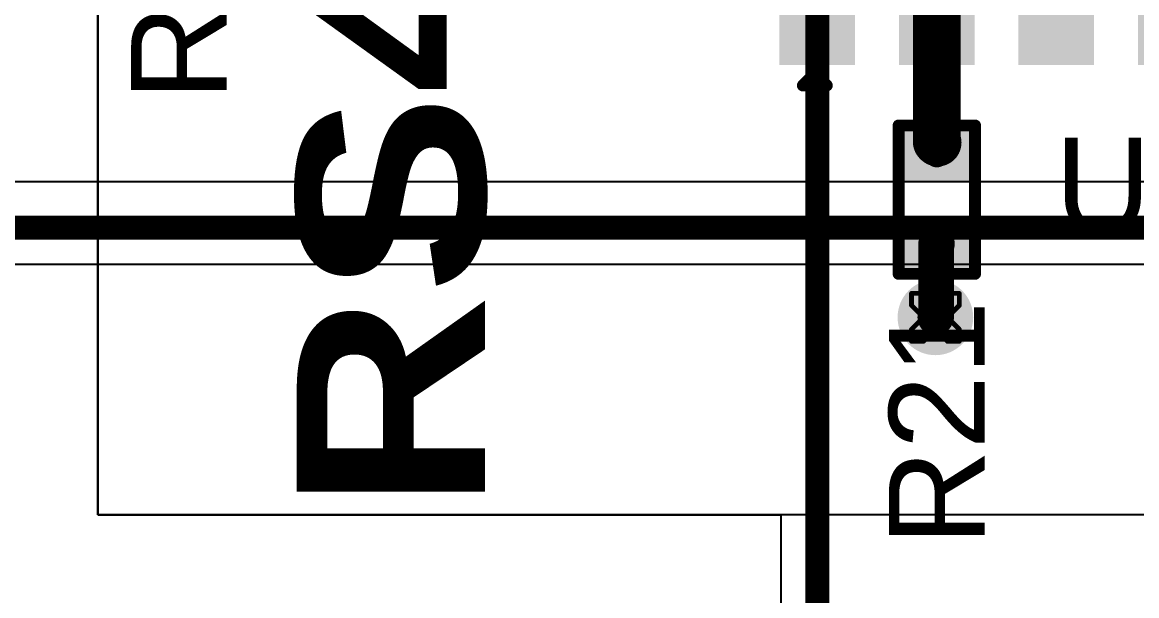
# Model space of a CAD drawing. Header units: inches. Extents: x 0 to 212, y 0 to 208.
# Drawn here: x 1.8989 to 2.3652, y 2.7117 to 2.9513 of the extents above; entities that cross this region are included whole.
import ezdxf

# ---------------------------------------------------------------- set-up
doc = ezdxf.new("R2010")
doc.units = ezdxf.units.IN
doc.header["$MEASUREMENT"] = 0
for name, color, linetype in [('Bottom Layer', 5, 'Continuous'), ('Bottom Solder', 6, 'Continuous'), ('Drill Drawing', 1, 'Continuous'), ('Top Layer', 1, 'Continuous'), ('Top Overlay', 2, 'Continuous'), ('Top Paste', 8, 'Continuous'), ('Top Solder', 216, 'Continuous'), ('Via Holes', 16, 'Continuous')]:
    doc.layers.add(name, color=color, linetype=linetype)
doc.styles.add('Arial', font='', dxfattribs={"height": 0.2})
doc.styles.add('Arial Black_Bold', font='', dxfattribs={"height": 0.2})
doc.styles.get('Arial').set_extended_font_data('Arial')
doc.styles.get('Arial Black_Bold').set_extended_font_data('Arial Black', bold=True)

# ---------------------------------------------------------------- blocks, each defined once
blk = doc.blocks.new('SOIC_8_0_154___3_90___W______12')
at = {"layer": 'Top Layer'}
for points in [[(-0.13681, 0.06319), (-0.13681, 0.08681), (-0.07579, 0.08681), (-0.07579, 0.06319)], [(0.07579, 0.06319), (0.07579, 0.08681), (0.13681, 0.08681), (0.13681, 0.06319)], [(-0.13681, 0.01319), (-0.13681, 0.03681), (-0.07579, 0.03681), (-0.07579, 0.01319)], [(0.07579, 0.01319), (0.07579, 0.03681), (0.13681, 0.03681), (0.13681, 0.01319)], [(-0.13681, -0.03681), (-0.13681, -0.01319), (-0.07579, -0.01319), (-0.07579, -0.03681)], [(0.07579, -0.03681), (0.07579, -0.01319), (0.13681, -0.01319), (0.13681, -0.03681)], [(-0.13681, -0.08681), (-0.13681, -0.06319), (-0.07579, -0.06319), (-0.07579, -0.08681)], [(0.07579, -0.08681), (0.07579, -0.06319), (0.13681, -0.06319), (0.13681, -0.08681)]]:
    blk.add_hatch(color=1, dxfattribs=at).paths.add_polyline_path(points)
at = {"layer": 'Top Overlay'}
blk.add_hatch(color=2, dxfattribs=at).paths.add_polyline_path([(-0.07235, 0.06398), (-0.05835, 0.06398), (-0.05835, 0.08698), (-0.07235, 0.08698)])
at = {"layer": 'Top Paste'}
for points in [[(-0.13681, 0.06319), (-0.13681, 0.08681), (-0.07579, 0.08681), (-0.07579, 0.06319)], [(0.07579, 0.06319), (0.07579, 0.08681), (0.13681, 0.08681), (0.13681, 0.06319)], [(-0.13681, 0.01319), (-0.13681, 0.03681), (-0.07579, 0.03681), (-0.07579, 0.01319)], [(0.07579, 0.01319), (0.07579, 0.03681), (0.13681, 0.03681), (0.13681, 0.01319)], [(-0.13681, -0.03681), (-0.13681, -0.01319), (-0.07579, -0.01319), (-0.07579, -0.03681)], [(0.07579, -0.03681), (0.07579, -0.01319), (0.13681, -0.01319), (0.13681, -0.03681)], [(-0.13681, -0.08681), (-0.13681, -0.06319), (-0.07579, -0.06319), (-0.07579, -0.08681)], [(0.07579, -0.08681), (0.07579, -0.06319), (0.13681, -0.06319), (0.13681, -0.08681)]]:
    blk.add_hatch(color=8, dxfattribs=at).paths.add_polyline_path(points)
at = {"layer": 'Top Solder'}
for points in [[(-0.14081, 0.05919), (-0.14081, 0.09081), (-0.07179, 0.09081), (-0.07179, 0.05919)], [(0.07179, 0.05919), (0.07179, 0.09081), (0.14081, 0.09081), (0.14081, 0.05919)], [(-0.14081, 0.00919), (-0.14081, 0.04081), (-0.07179, 0.04081), (-0.07179, 0.00919)], [(0.07179, 0.00919), (0.07179, 0.04081), (0.14081, 0.04081), (0.14081, 0.00919)], [(-0.14081, -0.04081), (-0.14081, -0.00919), (-0.07179, -0.00919), (-0.07179, -0.04081)], [(0.07179, -0.04081), (0.07179, -0.00919), (0.14081, -0.00919), (0.14081, -0.04081)], [(-0.14081, -0.09081), (-0.14081, -0.05919), (-0.07179, -0.05919), (-0.07179, -0.09081)], [(0.07179, -0.09081), (0.07179, -0.05919), (0.14081, -0.05919), (0.14081, -0.09081)]]:
    blk.add_hatch(color=216, dxfattribs=at).paths.add_polyline_path(points)
at = {"layer": 'Top Overlay'}
for points in [[(-0.072, 0.099, 0.005, 0.005, 0), (0.071, 0.099, 0.005, 0.005, 0)], [(-0.14937, 0.081, 0.005, 0.005, 0), (-0.14937, 0.071, 0.005, 0.005, 0)], [(-0.14937, 0.081, 0.005, 0.005, 0), (-0.14437, 0.076, 0.005, 0.005, 0)], [(-0.14437, 0.076, 0.005, 0.005, 0), (-0.14937, 0.071, 0.005, 0.005, 0)], [(-0.072, -0.099, 0.005, 0.005, 0), (0.071, -0.099, 0.005, 0.005, 0)]]:
    blk.add_lwpolyline(points, format="xyseb", dxfattribs=at)
for points in [[(-0.07325, 0.099, 0.0025, 0.0025, 1), (-0.07075, 0.099, 0.0025, 0.0025, 1)], [(0.06975, 0.099, 0.0025, 0.0025, 1), (0.07225, 0.099, 0.0025, 0.0025, 1)], [(-0.15062, 0.081, 0.0025, 0.0025, 1), (-0.14812, 0.081, 0.0025, 0.0025, 1)], [(-0.15062, 0.081, 0.0025, 0.0025, 1), (-0.14812, 0.081, 0.0025, 0.0025, 1)], [(-0.14562, 0.076, 0.0025, 0.0025, 1), (-0.14312, 0.076, 0.0025, 0.0025, 1)], [(-0.14562, 0.076, 0.0025, 0.0025, 1), (-0.14312, 0.076, 0.0025, 0.0025, 1)], [(-0.15062, 0.071, 0.0025, 0.0025, 1), (-0.14812, 0.071, 0.0025, 0.0025, 1)], [(-0.15062, 0.071, 0.0025, 0.0025, 1), (-0.14812, 0.071, 0.0025, 0.0025, 1)], [(-0.07325, -0.099, 0.0025, 0.0025, 1), (-0.07075, -0.099, 0.0025, 0.0025, 1)], [(0.06975, -0.099, 0.0025, 0.0025, 1), (0.07225, -0.099, 0.0025, 0.0025, 1)]]:
    blk.add_lwpolyline(points, format="xyseb", close=True, dxfattribs=at)
blk = doc.blocks.new('R___0402_60')
at = {"layer": 'Top Layer'}
for points in [[(-0.0275, -0.0125), (-0.0275, 0.0125), (-0.0095, 0.0125), (-0.0095, -0.0125)], [(0.0095, -0.0125), (0.0095, 0.0125), (0.0275, 0.0125), (0.0275, -0.0125)]]:
    blk.add_hatch(color=1, dxfattribs=at).paths.add_polyline_path(points)
at = {"layer": 'Top Paste'}
for points in [[(-0.0275, -0.0125), (-0.0275, 0.0125), (-0.0095, 0.0125), (-0.0095, -0.0125)], [(0.0095, -0.0125), (0.0095, 0.0125), (0.0275, 0.0125), (0.0275, -0.0125)]]:
    blk.add_hatch(color=8, dxfattribs=at).paths.add_polyline_path(points)
at = {"layer": 'Top Solder'}
for points in [[(-0.02967, -0.01467), (-0.02967, 0.01467), (-0.00733, 0.01467), (-0.00733, -0.01467)], [(0.00733, -0.01467), (0.00733, 0.01467), (0.02967, 0.01467), (0.02967, -0.01467)]]:
    blk.add_hatch(color=216, dxfattribs=at).paths.add_polyline_path(points)
at = {"layer": 'Top Overlay'}
for points in [[(-0.031, -0.016, 0.005, 0.005, 0), (-0.031, 0.016, 0.005, 0.005, 0)], [(0.031, 0.016, 0.005, 0.005, 0), (-0.031, 0.016, 0.005, 0.005, 0)], [(0.031, -0.016, 0.005, 0.005, 0), (0.031, 0.016, 0.005, 0.005, 0)], [(0.031, -0.016, 0.005, 0.005, 0), (-0.031, -0.016, 0.005, 0.005, 0)], [(0.032, -0.017, 0.000127, 0.000127, 0), (-0.032, -0.017, 0.000127, 0.000127, 0)]]:
    blk.add_lwpolyline(points, format="xyseb", dxfattribs=at)
for points in [[(-0.03225, 0.016, 0.0025, 0.0025, 1), (-0.02975, 0.016, 0.0025, 0.0025, 1)], [(-0.03225, 0.016, 0.0025, 0.0025, 1), (-0.02975, 0.016, 0.0025, 0.0025, 1)], [(0.02975, 0.016, 0.0025, 0.0025, 1), (0.03225, 0.016, 0.0025, 0.0025, 1)], [(0.02975, 0.016, 0.0025, 0.0025, 1), (0.03225, 0.016, 0.0025, 0.0025, 1)], [(-0.03225, -0.016, 0.0025, 0.0025, 1), (-0.02975, -0.016, 0.0025, 0.0025, 1)], [(-0.03225, -0.016, 0.0025, 0.0025, 1), (-0.02975, -0.016, 0.0025, 0.0025, 1)], [(0.02975, -0.016, 0.0025, 0.0025, 1), (0.03225, -0.016, 0.0025, 0.0025, 1)], [(0.02975, -0.016, 0.0025, 0.0025, 1), (0.03225, -0.016, 0.0025, 0.0025, 1)], [(-0.03203, -0.017, 0.0000635, 0.0000635, 1), (-0.03197, -0.017, 0.0000635, 0.0000635, 1)], [(0.03197, -0.017, 0.0000635, 0.0000635, 1), (0.03203, -0.017, 0.0000635, 0.0000635, 1)]]:
    blk.add_lwpolyline(points, format="xyseb", close=True, dxfattribs=at)

msp = doc.modelspace()

# ---------------------------------------------------------------- hatches: boundary and pattern name
at = {"layer": 'Bottom Layer'}
h = msp.add_hatch(color=5, dxfattribs=at)
edge = h.paths.add_edge_path()
edge.add_arc((2.28093, 2.828), 0.01181, 0, 360)
at = {"layer": 'Bottom Solder'}
h = msp.add_hatch(color=6, dxfattribs=at)
edge = h.paths.add_edge_path()
edge.add_arc((2.28093, 2.828), 0.01581, 0, 360)
at = {"layer": 'Top Layer'}
h = msp.add_hatch(color=1, dxfattribs=at)
edge = h.paths.add_edge_path()
edge.add_arc((2.28093, 2.828), 0.01181, 0, 360)
at = {"layer": 'Top Solder'}
h = msp.add_hatch(color=216, dxfattribs=at)
edge = h.paths.add_edge_path()
edge.add_arc((2.28093, 2.828), 0.01581, 0, 360)
at = {"layer": 'Via Holes'}
h = msp.add_hatch(color=7, dxfattribs=at)
edge = h.paths.add_edge_path()
edge.add_arc((2.28093, 2.828), 0.00591, 0, 360)

# ---------------------------------------------------------------- linework, layer by layer
at = {"layer": 'Bottom Layer'}
for p, q in [((2.97675, 2.8846), (1.46259, 2.8846)), ((1.62807, 2.85022), (2.98594, 2.85022))]:
    msp.add_line(p, q, dxfattribs=at)
msp.add_lwpolyline([(1.62173, 2.86551, 0.01, 0.01, 0), (2.98594, 2.86551, 0.01, 0.01, 0)], format="xyseb", dxfattribs=at)
at = {"layer": 'Drill Drawing'}
for points in [[(2.27093, 2.833, 0.002, 0.002, 0), (2.27093, 2.838, 0.002, 0.002, 0)], [(2.27093, 2.838, 0.002, 0.002, 0), (2.27593, 2.838, 0.002, 0.002, 0)], [(2.27593, 2.838, 0.002, 0.002, 0), (2.28093, 2.833, 0.002, 0.002, 0)], [(2.28093, 2.833, 0.002, 0.002, 0), (2.28593, 2.838, 0.002, 0.002, 0)], [(2.28593, 2.838, 0.002, 0.002, 0), (2.29093, 2.838, 0.002, 0.002, 0)], [(2.29093, 2.833, 0.002, 0.002, 0), (2.29093, 2.838, 0.002, 0.002, 0)], [(2.27093, 2.833, 0.002, 0.002, 0), (2.27593, 2.828, 0.002, 0.002, 0)], [(2.28593, 2.828, 0.002, 0.002, 0), (2.29093, 2.833, 0.002, 0.002, 0)], [(2.27093, 2.823, 0.002, 0.002, 0), (2.27593, 2.828, 0.002, 0.002, 0)], [(2.28593, 2.828, 0.002, 0.002, 0), (2.29093, 2.823, 0.002, 0.002, 0)], [(2.27093, 2.818, 0.002, 0.002, 0), (2.27093, 2.823, 0.002, 0.002, 0)], [(2.27593, 2.818, 0.002, 0.002, 0), (2.28093, 2.823, 0.002, 0.002, 0)], [(2.28093, 2.823, 0.002, 0.002, 0), (2.28593, 2.818, 0.002, 0.002, 0)], [(2.29093, 2.818, 0.002, 0.002, 0), (2.29093, 2.823, 0.002, 0.002, 0)], [(2.27093, 2.818, 0.002, 0.002, 0), (2.27593, 2.818, 0.002, 0.002, 0)], [(2.28593, 2.818, 0.002, 0.002, 0), (2.29093, 2.818, 0.002, 0.002, 0)]]:
    msp.add_lwpolyline(points, format="xyseb", dxfattribs=at)
for points in [[(2.27043, 2.838, 0.001, 0.001, 1), (2.27143, 2.838, 0.001, 0.001, 1)], [(2.27043, 2.838, 0.001, 0.001, 1), (2.27143, 2.838, 0.001, 0.001, 1)], [(2.27543, 2.838, 0.001, 0.001, 1), (2.27643, 2.838, 0.001, 0.001, 1)], [(2.27543, 2.838, 0.001, 0.001, 1), (2.27643, 2.838, 0.001, 0.001, 1)], [(2.28543, 2.838, 0.001, 0.001, 1), (2.28643, 2.838, 0.001, 0.001, 1)], [(2.28543, 2.838, 0.001, 0.001, 1), (2.28643, 2.838, 0.001, 0.001, 1)], [(2.29043, 2.838, 0.001, 0.001, 1), (2.29143, 2.838, 0.001, 0.001, 1)], [(2.29043, 2.838, 0.001, 0.001, 1), (2.29143, 2.838, 0.001, 0.001, 1)], [(2.27043, 2.833, 0.001, 0.001, 1), (2.27143, 2.833, 0.001, 0.001, 1)], [(2.27043, 2.833, 0.001, 0.001, 1), (2.27143, 2.833, 0.001, 0.001, 1)], [(2.28043, 2.833, 0.001, 0.001, 1), (2.28143, 2.833, 0.001, 0.001, 1)], [(2.28043, 2.833, 0.001, 0.001, 1), (2.28143, 2.833, 0.001, 0.001, 1)], [(2.29043, 2.833, 0.001, 0.001, 1), (2.29143, 2.833, 0.001, 0.001, 1)], [(2.29043, 2.833, 0.001, 0.001, 1), (2.29143, 2.833, 0.001, 0.001, 1)], [(2.27543, 2.828, 0.001, 0.001, 1), (2.27643, 2.828, 0.001, 0.001, 1)], [(2.27543, 2.828, 0.001, 0.001, 1), (2.27643, 2.828, 0.001, 0.001, 1)], [(2.28543, 2.828, 0.001, 0.001, 1), (2.28643, 2.828, 0.001, 0.001, 1)], [(2.28543, 2.828, 0.001, 0.001, 1), (2.28643, 2.828, 0.001, 0.001, 1)], [(2.27043, 2.823, 0.001, 0.001, 1), (2.27143, 2.823, 0.001, 0.001, 1)], [(2.27043, 2.823, 0.001, 0.001, 1), (2.27143, 2.823, 0.001, 0.001, 1)], [(2.28043, 2.823, 0.001, 0.001, 1), (2.28143, 2.823, 0.001, 0.001, 1)], [(2.28043, 2.823, 0.001, 0.001, 1), (2.28143, 2.823, 0.001, 0.001, 1)], [(2.29043, 2.823, 0.001, 0.001, 1), (2.29143, 2.823, 0.001, 0.001, 1)], [(2.29043, 2.823, 0.001, 0.001, 1), (2.29143, 2.823, 0.001, 0.001, 1)], [(2.27043, 2.818, 0.001, 0.001, 1), (2.27143, 2.818, 0.001, 0.001, 1)], [(2.27043, 2.818, 0.001, 0.001, 1), (2.27143, 2.818, 0.001, 0.001, 1)], [(2.27543, 2.818, 0.001, 0.001, 1), (2.27643, 2.818, 0.001, 0.001, 1)], [(2.27543, 2.818, 0.001, 0.001, 1), (2.27643, 2.818, 0.001, 0.001, 1)], [(2.28543, 2.818, 0.001, 0.001, 1), (2.28643, 2.818, 0.001, 0.001, 1)], [(2.28543, 2.818, 0.001, 0.001, 1), (2.28643, 2.818, 0.001, 0.001, 1)], [(2.29043, 2.818, 0.001, 0.001, 1), (2.29143, 2.818, 0.001, 0.001, 1)], [(2.29043, 2.818, 0.001, 0.001, 1), (2.29143, 2.818, 0.001, 0.001, 1)]]:
    msp.add_lwpolyline(points, format="xyseb", close=True, dxfattribs=at)
at = {"layer": 'Top Layer'}
for p, q in [((1.9306, 2.74551), (1.93062, 3.69532)), ((1.93062, 3.69532), (1.9306, 2.74551)), ((2.93, 2.74552), (1.9306, 2.74551)), ((1.9306, 2.74551), (2.21621, 2.74551)), ((2.21621, 2.74551), (2.21621, 2.425))]:
    msp.add_line(p, q, dxfattribs=at)
for points in [[(2.28151, 2.90142, 0.02, 0.02, 0), (2.28151, 2.96799, 0.02, 0.02, 0)], [(2.2315, 2.40578, 0.01, 0.01, 0), (2.2315, 2.968, 0.01, 0.01, 0)], [(2.28151, 2.90142, 0.02, 0.02, 0), (2.28186, 2.90107, 0.02, 0.02, 0)], [(2.28186, 2.89604, 0.01, 0.01, 0), (2.28186, 2.90107, 0.01, 0.01, 0)], [(2.28153, 2.8957, 0.01, 0.01, 0), (2.28186, 2.89604, 0.01, 0.01, 0)], [(2.28123, 2.8584, 0.015, 0.015, 0), (2.28153, 2.8587, 0.015, 0.015, 0)], [(2.28123, 2.8283, 0.015, 0.015, 0), (2.28123, 2.8584, 0.015, 0.015, 0)], [(2.28093, 2.828, 0.015, 0.015, 0), (2.28123, 2.8283, 0.015, 0.015, 0)]]:
    msp.add_lwpolyline(points, format="xyseb", dxfattribs=at)
for points in [[(2.27651, 2.90142, 0.01, 0.01, 1), (2.28651, 2.90142, 0.01, 0.01, 1)], [(2.27651, 2.90142, 0.01, 0.01, 1), (2.28651, 2.90142, 0.01, 0.01, 1)], [(2.27686, 2.90107, 0.01, 0.01, 1), (2.28686, 2.90107, 0.01, 0.01, 1)], [(2.27936, 2.90107, 0.005, 0.005, 1), (2.28436, 2.90107, 0.005, 0.005, 1)], [(2.27903, 2.8957, 0.005, 0.005, 1), (2.28403, 2.8957, 0.005, 0.005, 1)], [(2.27936, 2.89604, 0.005, 0.005, 1), (2.28436, 2.89604, 0.005, 0.005, 1)], [(2.27936, 2.89604, 0.005, 0.005, 1), (2.28436, 2.89604, 0.005, 0.005, 1)], [(2.27748, 2.8584, 0.0075, 0.0075, 1), (2.28498, 2.8584, 0.0075, 0.0075, 1)], [(2.27748, 2.8584, 0.0075, 0.0075, 1), (2.28498, 2.8584, 0.0075, 0.0075, 1)], [(2.27778, 2.8587, 0.0075, 0.0075, 1), (2.28528, 2.8587, 0.0075, 0.0075, 1)], [(2.27718, 2.828, 0.0075, 0.0075, 1), (2.28468, 2.828, 0.0075, 0.0075, 1)], [(2.27748, 2.8283, 0.0075, 0.0075, 1), (2.28498, 2.8283, 0.0075, 0.0075, 1)], [(2.27748, 2.8283, 0.0075, 0.0075, 1), (2.28498, 2.8283, 0.0075, 0.0075, 1)]]:
    msp.add_lwpolyline(points, format="xyseb", close=True, dxfattribs=at)

# ---------------------------------------------------------------- block references
for name, p, rotation in [('SOIC_8_0_154___3_90___W______12', (2.3065, 3.0743), 90), ('R___0402_60', (2.28153, 2.8772), 270)]:
    msp.add_blockref(name, p, dxfattribs=dict(rotation=rotation))

# ---------------------------------------------------------------- texts
at = {"layer": 'Top Overlay'}
for s, height, style, p in [('RS485', 0.07874, 'Arial Black_Bold', (2.09251, 2.74669)), ('R20', 0.04, 'Arial', (1.98447, 2.91847)), ('R21', 0.04, 'Arial', (2.30149, 2.7324))]:
    msp.add_text(s, height=height, rotation=90, dxfattribs=dict(at, style=style)).set_placement(p)
at = {"layer": 'Top Overlay', "style": 'Arial'}
msp.add_text('U5', height=0.04, dxfattribs=at).set_placement((2.33086, 2.86308))

doc.saveas('drawing.dxf')
